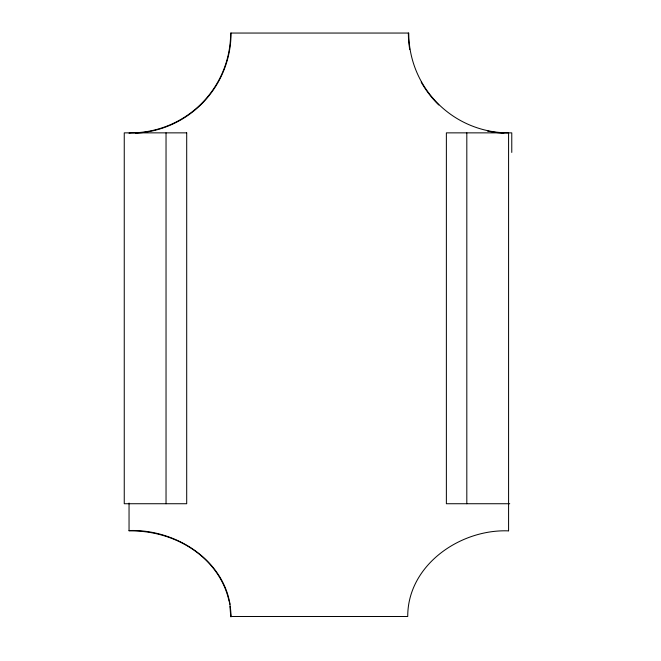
<?xml version="1.0" encoding="UTF-8"?>
<svg xmlns="http://www.w3.org/2000/svg" width="661" height="661" viewBox="0 0 661 661"><rect width="100%" height="100%" fill="white"/><g stroke="black" fill="none" stroke-linecap="round" stroke-linejoin="round"><path stroke-width="0.99" d="M129.044 530.543C173.736 528.94 222.278 557.975 230.036 604.328M229.962 606.451C231.664 630.247 231.375 606.815 228.896 600.535C225.128 583.357 215.172 567.873 201.944 556.413C182.006 539.079 155.302 530.461 129.044 530.89L129.044 503.046M508.35 530.874C460.205 528.998 407.614 565.114 407.73 616.498L230.648 616.49M509.722 503.732L446.373 503.732L446.373 132.861L511.771 132.861L511.771 152.435M508.582 530.874L508.582 132.878A99.828 99.828 0 0 1 408.754 33.05L230.648 33.05A99.828 99.828 0 0 1 131.613 132.869L129.044 133.2M466.815 132.861L466.815 503.732M166.035 132.861L166.035 503.732M231.044 33.05A100.224 100.224 0 0 1 135.571 133.158M503.839 133.158A100.224 100.224 0 0 1 487.421 131.01M438.797 104.983A100.224 100.224 0 0 1 421.197 82.121M409.713 49.451A100.224 100.224 0 0 1 408.366 33.05M186.699 132.861L124.251 132.861L124.251 503.732L186.699 503.732L186.699 132.861"/></g></svg>
